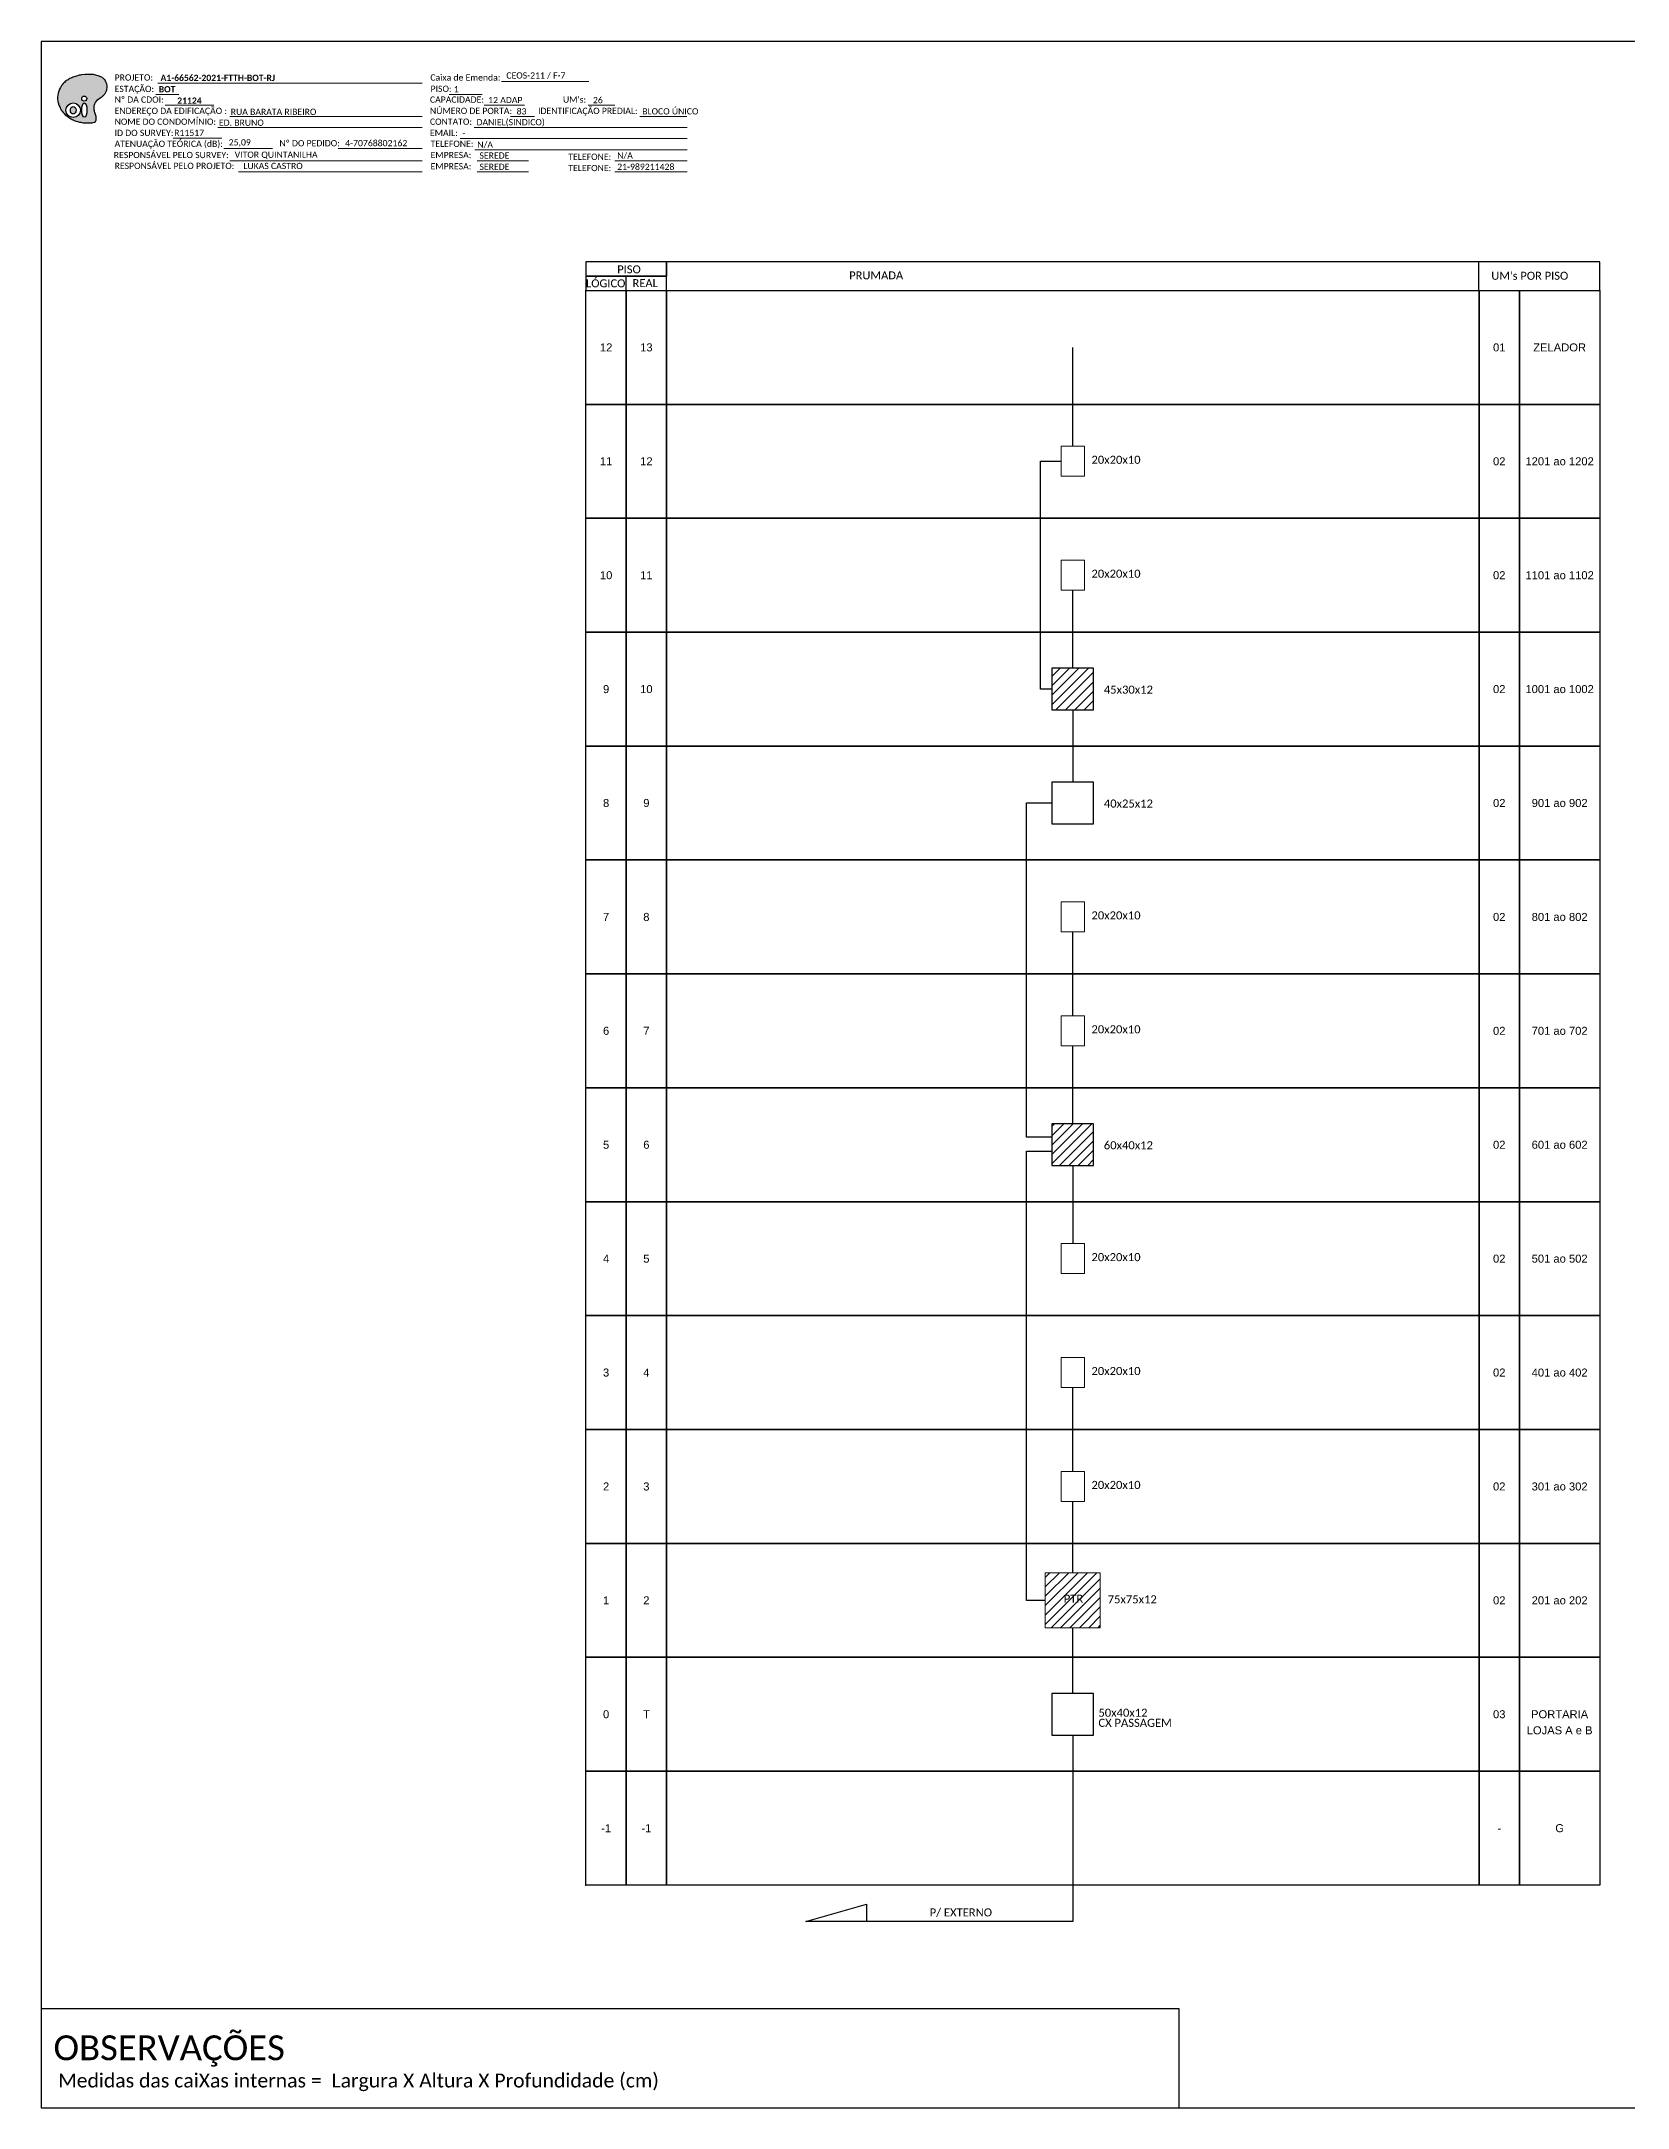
# Model space of a CAD drawing. Extents: x -89 to 1767, y 705 to 1299.
# Drawn here: x 928 to 1384, y 705 to 1299 of the extents above; entities that cross this region are included whole.
import ezdxf
from ezdxf.enums import TextEntityAlignment as Align

# ---------------------------------------------------------------- set-up
doc = ezdxf.new("R2010")
doc.units = 0
doc.styles.add('ARIAL', font='arial.ttf')
doc.styles.add('WMF-Calibri0', font='calibri.ttf')
doc.styles.add('WMF-Calibri1', font='calibrib.ttf')

# ---------------------------------------------------------------- blocks, each defined once
blk = doc.blocks.new('OI')
h = blk.add_hatch(color=40)
edge = h.paths.add_edge_path()
edge.add_spline(control_points=[(4.35, -0.67), (3.92, -0.99), (3.26, -1.5), (2.81, -2.59), (2.9, -3.5), (3.06, -4.27), (3.31, -4.85), (3.37, -5.39), (3.4, -5.88), (3.2, -6.4), (2.54, -6.61), (1.65, -6.63), (0.55, -6.67), (-0.56, -6.42), (-1.61, -6.14), (-2.77, -5.61), (-3.92, -4.77), (-4.89, -3.7), (-5.34, -2.65), (-5.6, -1.94), (-5.85, -0.96), (-5.71, 0.47), (-5.1, 2.02), (-4.14, 3.02), (-3.3, 3.61), (-2.37, 4.16), (-1.36, 4.44), (-0.56, 4.7), (0.79, 4.85), (2.24, 4.97), (3.79, 4.57), (4.67, 4.21), (5.44, 3.65), (5.76, 2.99), (6.03, 2.21), (6.01, 1.46), (5.72, 0.64), (5.31, 0.08), (4.88, -0.38), (4.51, -0.55), (4.35, -0.67)], knot_values=[0, 0, 0, 0, 1.60434, 2.417191, 3.427595, 4.282808, 4.776746, 5.304182, 5.888771, 6.258406, 6.858137, 7.79129, 8.986195, 10.124242, 11.187857, 12.242908, 13.953784, 15.414161, 16.515391, 17.349188, 17.675853, 19.552021, 21.515531, 22.568638, 23.63245, 24.621084, 25.782718, 26.745347, 27.142653, 29.870543, 31.004649, 31.921532, 32.709589, 33.801391, 34.042471, 35.192333, 35.971461, 36.628871, 37.254359, 37.836911, 37.836911, 37.836911, 37.836911], degree=3, periodic=0)
h.paths.add_polyline_path([(1.13, -0.87, -1), (-0.04, -0.87, -1)], flags=16)
edge = h.paths.add_edge_path(flags=16)
edge.add_ellipse((0.56, -3.59), major_axis=(-0.02, 1.71), ratio=0.361305, start_angle=0, end_angle=360)
h.paths.add_polyline_path([(-0.36, -3.62, -1), (-3.8, -3.62, -1)], flags=16)
edge = h.paths.add_edge_path(flags=0)
edge.add_ellipse((-2.08, -3.62), major_axis=(0, 0.885), ratio=0.758294, start_angle=0, end_angle=360)
at = {"color": 40}
for centre, radius in [((-2.08, -3.62), 1.72), ((0.54, -0.87), 0.587)]:
    blk.add_circle(centre, radius, dxfattribs=at)
blk.add_ellipse((-2.08, -3.62), major_axis=(0, 0.885), ratio=0.758294, start_param=-3.141592653589792, end_param=3.141592653589792, dxfattribs=at)
blk.add_ellipse((0.56, -3.59), major_axis=(-0.02, 1.71), ratio=0.361305, dxfattribs=at)
at = {"color": 40, "start_tangent": (-0.800898, -0.598801), "end_tangent": (-0.800898, -0.598801)}
blk.add_spline([(4.35, -0.67), (3.2, -1.78), (2.9, -2.54), (2.92, -3.55), (3.12, -4.38), (3.28, -4.85), (3.37, -5.37), (3.35, -5.95), (3.2, -6.29), (2.66, -6.55), (1.73, -6.63), (0.54, -6.62), (-0.58, -6.41), (-1.6, -6.11), (-2.56, -5.67), (-3.95, -4.67), (-4.89, -3.56), (-5.37, -2.56), (-5.64, -1.78), (-5.72, -1.46), (-5.63, 0.42), (-4.84, 2.22), (-4.13, 2.99), (-3.27, 3.62), (-2.4, 4.09), (-1.3, 4.47), (-0.37, 4.72), (0.02, 4.77), (2.75, 4.8), (3.85, 4.53), (4.69, 4.16), (5.31, 3.68), (5.85, 2.73), (5.93, 2.5), (5.94, 1.35), (5.67, 0.62), (5.29, 0.08), (4.84, -0.36), (4.35, -0.67)], degree=3, dxfattribs=at)
blk = doc.blocks.new('CARIMBO')
at = {"color": 7, "lineweight": 0}
for points in [[(35.66, -16.79), (111.64, -16.79)], [(134.48, -16.3), (159.61, -16.3)], [(35.15, -20.06), (41.7, -20.06)], [(37.81, -23.14), (51.75, -23.14)], [(119.43, -20.02), (128.92, -20.02)], [(129.48, -23.14), (141.1, -23.14)], [(159.42, -23.14), (167.09, -23.14)], [(52.97, -29.48), (111.64, -29.48)], [(56.38, -26.37), (111.64, -26.37)], [(126.6, -29.48), (187.83, -29.48)], [(137.07, -26.37), (144.01, -26.37)], [(174.24, -26.37), (187.8, -26.37)], [(40.13, -32.55), (54.07, -32.55)], [(54.67, -35.52), (68.61, -35.52)], [(122.56, -32.72), (187.83, -32.72)], [(56.38, -39.07), (111.64, -39.07)], [(126.84, -35.96), (187.83, -35.96)], [(127.45, -39.07), (142.25, -39.07)], [(167.06, -39.07), (187.83, -39.07)], [(58.87, -42.31), (111.64, -42.31)], [(127.45, -42.31), (142.25, -42.31)], [(167.06, -42.31), (187.83, -42.31)]]:
    blk.add_lwpolyline(points, dxfattribs=at)
at = {"color": 7, "xscale": 1.213923925163967, "yscale": 1.213923925163967, "zscale": 1.213923925163967, "rotation": 0.1532896023949059}
blk.add_blockref('OI', (13.86, -20.16), dxfattribs=at)
at = {"color": 7, "lineweight": 0, "style": 'WMF-Calibri0'}
for s, height, p in [('PROJETO:', 1.793, (23.26, -16.04)), ('ESTAÇÃO:', 1.793, (23.26, -19.32)), ('Caixa de Emenda:', 1.7927, (114.02, -16.04)), ('PISO:', 1.793, (114.09, -19.28)), ('ENDEREÇO DA EDIFICAÇÃO :', 1.7927, (23.26, -25.63)), ('Nº DA CDOI:', 1.7927, (23.26, -22.39)), ('CAPACIDADE:', 1.7927, (113.91, -22.39)), ('NÚMERO DE PORTA:', 1.7927, (113.91, -25.63)), ('IDENTIFICAÇÃO PREDIAL:', 1.7927, (144.99, -25.63)), ("UM's:", 1.793, (152.15, -22.39)), ('NOME DO CONDOMÍNIO:', 1.7927, (23.26, -28.74)), ('CONTATO:', 1.793, (113.91, -28.74)), ('ATENUAÇÃO TEÓRICA (dB):', 1.7927, (23.26, -35.09)), ('ID DO SURVEY:', 1.7927, (23.26, -31.97)), ('EMAIL:', 1.793, (113.91, -31.97)), ('TELEFONE:', 1.793, (114.09, -35.09)), ('RESPONSÁVEL PELO SURVEY:', 1.7927, (23.02, -38.32)), ('RESPONSÁVEL PELO PROJETO:', 1.7927, (23.26, -41.44)), ('EMPRESA:', 1.793, (114.09, -38.32)), ('EMPRESA:', 1.793, (114.09, -41.56)), ('TELEFONE:', 1.793, (153.7, -38.83)), ('TELEFONE:', 1.793, (153.7, -42.06))]:
    blk.add_text(s, height=height, dxfattribs=at).set_placement(p)
at = {"color": 7, "lineweight": 0, "flags": 8}
for tag, p, style in [('EST', (35.94, -19.41), 'WMF-Calibri1'), ('PROJ', (36.46, -16.13), 'WMF-Calibri1'), ('PISO_PTR', (120.78, -19.42), 'WMF-Calibri0'), ('CEOS-XX', (135.87, -15.46), 'WMF-Calibri0'), ('CAPAC.', (130.66, -22.52), 'WMF-Calibri0'), ("UC'S", (160.78, -22.54), 'WMF-Calibri0'), ('NOME_DO_COND.', (53.23, -29.02), 'WMF-Calibri0'), ('LOGRADOURO', (56.65, -25.91), 'WMF-Calibri0'), ('NOME_DO_CONTATO', (127.3, -28.89), 'WMF-Calibri0'), ('N°', (138.85, -25.77), 'WMF-Calibri0'), ('N°PREDIO', (174.94, -25.77), 'WMF-Calibri0'), ('_ID_', (40.39, -31.94), 'WMF-Calibri0'), ('O_POTEN', (56.06, -34.68), 'WMF-Calibri0'), ('EMAIL', (123.26, -32.12), 'WMF-Calibri0'), ('TELEFONE', (127.55, -35.36), 'WMF-Calibri0'), ('RES_SURVEY', (57.78, -38.23), 'WMF-Calibri0'), ('RES_PROJ', (60.27, -41.47), 'WMF-Calibri0'), ('EMP_RESP_SURVEY', (128.16, -38.47), 'WMF-Calibri0'), ('EMP_RESP_PROJ', (128.16, -41.71), 'WMF-Calibri0'), ('CONT_RESP_SURVEY', (167.76, -38.47), 'WMF-Calibri0'), ('CONT_RESP_PROJ', (167.76, -41.71), 'WMF-Calibri0')]:
    blk.add_attdef(tag, p, '', height=1.79, dxfattribs=dict(at, style=style))
at = {"color": 7, "lineweight": 0, "style": 'WMF-Calibri1', "flags": 8}
blk.add_attdef("N° CDO'S", text='', height=1.79, dxfattribs=at).set_placement((44.78, -22.68), align=Align.CENTER)

msp = doc.modelspace()

# ---------------------------------------------------------------- hatches: boundary and pattern name
h = msp.add_hatch()
h.set_pattern_fill('ANSI31', color=1, scale=0.6)
h.paths.add_polyline_path([(1218.79, 1106.81), (1230.79, 1106.81), (1230.79, 1118.81), (1218.79, 1118.81)])
h = msp.add_hatch()
h.set_pattern_fill('ANSI31', color=1, scale=0.6)
h.paths.add_polyline_path([(1218.79, 975.83), (1230.79, 975.83), (1230.79, 987.83), (1218.79, 987.83)])
h = msp.add_hatch()
h.set_pattern_fill('ANSI31', color=1, scale=0.6)
h.set_pattern_definition([(45, (548.8325, 3530.0193), (-1.3470384, 1.3470384), [])])
h.paths.add_polyline_path([(1232.7, 858.76), (1216.89, 858.76), (1216.89, 842.96), (1232.7, 842.96)])
h.paths.add_polyline_path([(1221.63, 849.59), (1228.43, 849.59), (1228.43, 853.06), (1221.63, 853.06)], flags=24)

# ---------------------------------------------------------------- linework, layer by layer
for points in [[(928.26, 705.02), (1766.82, 705.02), (1766.82, 1299.02), (928.26, 1299.02), (928.26, 705.02)], [(1107.95, 1227.41), (1376.32, 1227.41), (1376.32, 1235.64), (1107.95, 1235.64), (1107.95, 1235.64), (1107.95, 1231.52)], [(1341.57, 1227.41), (1341.57, 1235.64)], [(1096.38, 1227.41), (1096.38, 1231.52)]]:
    msp.add_lwpolyline(points)
at = {"color": 7, "lineweight": 0}
msp.add_lwpolyline([(1013.57, 1268.26), (1037.72, 1268.26)], dxfattribs=at)
for points in [[(1084.81, 1231.52), (1107.95, 1231.52), (1107.95, 1235.64), (1084.81, 1235.64)], [(1084.81, 1227.41), (1107.95, 1227.41), (1107.95, 1231.52), (1084.81, 1231.52)], [(1084.84, 1227.41), (1096.41, 1227.41), (1096.41, 1194.67), (1084.84, 1194.67)], [(1096.41, 1227.41), (1107.99, 1227.41), (1107.99, 1194.67), (1096.41, 1194.67)], [(1107.99, 1227.41), (1341.6, 1227.41), (1341.6, 1194.67), (1107.99, 1194.67)], [(1341.6, 1227.41), (1353.17, 1227.41), (1353.17, 1194.67), (1341.6, 1194.67)], [(1353.17, 1227.41), (1376.32, 1227.41), (1376.32, 1194.67), (1353.17, 1194.67)], [(1084.84, 1194.67), (1096.41, 1194.67), (1096.41, 1161.92), (1084.84, 1161.92)], [(1096.41, 1194.67), (1107.99, 1194.67), (1107.99, 1161.92), (1096.41, 1161.92)], [(1107.99, 1194.67), (1341.6, 1194.67), (1341.6, 1161.92), (1107.99, 1161.92)], [(1341.6, 1194.67), (1353.17, 1194.67), (1353.17, 1161.92), (1341.6, 1161.92)], [(1353.17, 1194.67), (1376.32, 1194.67), (1376.32, 1161.92), (1353.17, 1161.92)], [(1084.84, 1161.92), (1096.41, 1161.92), (1096.41, 1129.18), (1084.84, 1129.18)], [(1096.41, 1161.92), (1107.99, 1161.92), (1107.99, 1129.18), (1096.41, 1129.18)], [(1107.99, 1161.92), (1341.6, 1161.92), (1341.6, 1129.18), (1107.99, 1129.18)], [(1341.6, 1161.92), (1353.17, 1161.92), (1353.17, 1129.18), (1341.6, 1129.18)], [(1353.17, 1161.92), (1376.32, 1161.92), (1376.32, 1129.18), (1353.17, 1129.18)], [(1084.84, 1129.18), (1096.41, 1129.18), (1096.41, 1096.44), (1084.84, 1096.44)], [(1096.41, 1129.18), (1107.99, 1129.18), (1107.99, 1096.44), (1096.41, 1096.44)], [(1107.99, 1129.18), (1341.6, 1129.18), (1341.6, 1096.44), (1107.99, 1096.44)], [(1341.6, 1129.18), (1353.17, 1129.18), (1353.17, 1096.44), (1341.6, 1096.44)], [(1353.17, 1129.18), (1376.32, 1129.18), (1376.32, 1096.44), (1353.17, 1096.44)], [(1084.84, 1096.44), (1096.41, 1096.44), (1096.41, 1063.69), (1084.84, 1063.69)], [(1096.41, 1096.44), (1107.99, 1096.44), (1107.99, 1063.69), (1096.41, 1063.69)], [(1107.99, 1096.44), (1341.6, 1096.44), (1341.6, 1063.69), (1107.99, 1063.69)], [(1341.6, 1096.44), (1353.17, 1096.44), (1353.17, 1063.69), (1341.6, 1063.69)], [(1353.17, 1096.44), (1376.32, 1096.44), (1376.32, 1063.69), (1353.17, 1063.69)], [(1218.79, 1074.07), (1230.79, 1074.07), (1230.79, 1086.07), (1218.79, 1086.07)], [(1084.84, 1063.69), (1096.41, 1063.69), (1096.41, 1030.95), (1084.84, 1030.95)], [(1096.41, 1063.69), (1107.99, 1063.69), (1107.99, 1030.95), (1096.41, 1030.95)], [(1107.99, 1063.69), (1341.6, 1063.69), (1341.6, 1030.95), (1107.99, 1030.95)], [(1341.6, 1063.69), (1353.17, 1063.69), (1353.17, 1030.95), (1341.6, 1030.95)], [(1353.17, 1063.69), (1376.32, 1063.69), (1376.32, 1030.95), (1353.17, 1030.95)], [(1084.84, 1030.95), (1096.41, 1030.95), (1096.41, 998.21), (1084.84, 998.21)], [(1096.41, 1030.95), (1107.99, 1030.95), (1107.99, 998.21), (1096.41, 998.21)], [(1107.99, 1030.95), (1341.6, 1030.95), (1341.6, 998.21), (1107.99, 998.21)], [(1341.6, 1030.95), (1353.17, 1030.95), (1353.17, 998.21), (1341.6, 998.21)], [(1353.17, 1030.95), (1376.32, 1030.95), (1376.32, 998.21), (1353.17, 998.21)], [(1084.84, 998.21), (1096.41, 998.21), (1096.41, 965.46), (1084.84, 965.46)], [(1096.41, 998.21), (1107.99, 998.21), (1107.99, 965.46), (1096.41, 965.46)], [(1107.99, 998.21), (1341.6, 998.21), (1341.6, 965.46), (1107.99, 965.46)], [(1341.6, 998.21), (1353.17, 998.21), (1353.17, 965.46), (1341.6, 965.46)], [(1353.17, 998.21), (1376.32, 998.21), (1376.32, 965.46), (1353.17, 965.46)], [(1084.84, 965.46), (1096.41, 965.46), (1096.41, 932.72), (1084.84, 932.72)], [(1096.41, 965.46), (1107.99, 965.46), (1107.99, 932.72), (1096.41, 932.72)], [(1107.99, 965.46), (1341.6, 965.46), (1341.6, 932.72), (1107.99, 932.72)], [(1341.6, 965.46), (1353.17, 965.46), (1353.17, 932.72), (1341.6, 932.72)], [(1353.17, 965.46), (1376.32, 965.46), (1376.32, 932.72), (1353.17, 932.72)], [(1084.84, 932.72), (1096.41, 932.72), (1096.41, 899.97), (1084.84, 899.97)], [(1096.41, 932.72), (1107.99, 932.72), (1107.99, 899.97), (1096.41, 899.97)], [(1107.99, 932.72), (1341.6, 932.72), (1341.6, 899.97), (1107.99, 899.97)], [(1341.6, 932.72), (1353.17, 932.72), (1353.17, 899.97), (1341.6, 899.97)], [(1353.17, 932.72), (1376.32, 932.72), (1376.32, 899.97), (1353.17, 899.97)], [(1084.84, 899.97), (1096.41, 899.97), (1096.41, 867.23), (1084.84, 867.23)], [(1096.41, 899.97), (1107.99, 899.97), (1107.99, 867.23), (1096.41, 867.23)], [(1107.99, 899.97), (1341.6, 899.97), (1341.6, 867.23), (1107.99, 867.23)], [(1341.6, 899.97), (1353.17, 899.97), (1353.17, 867.23), (1341.6, 867.23)], [(1353.17, 899.97), (1376.32, 899.97), (1376.32, 867.23), (1353.17, 867.23)], [(1084.84, 867.23), (1096.41, 867.23), (1096.41, 834.49), (1084.84, 834.49)], [(1096.41, 867.23), (1107.99, 867.23), (1107.99, 834.49), (1096.41, 834.49)], [(1107.99, 867.23), (1341.6, 867.23), (1341.6, 834.49), (1107.99, 834.49)], [(1341.6, 867.23), (1353.17, 867.23), (1353.17, 834.49), (1341.6, 834.49)], [(1353.17, 867.23), (1376.32, 867.23), (1376.32, 834.49), (1353.17, 834.49)], [(1084.84, 834.49), (1096.41, 834.49), (1096.41, 801.74), (1084.84, 801.74)], [(1096.41, 834.49), (1107.99, 834.49), (1107.99, 801.74), (1096.41, 801.74)], [(1107.99, 834.49), (1341.6, 834.49), (1341.6, 801.74), (1107.99, 801.74)], [(1341.6, 834.49), (1353.17, 834.49), (1353.17, 801.74), (1341.6, 801.74)], [(1353.17, 834.49), (1376.32, 834.49), (1376.32, 801.74), (1353.17, 801.74)], [(1218.79, 812.12), (1230.79, 812.12), (1230.79, 824.12), (1218.79, 824.12)], [(1084.84, 801.74), (1096.41, 801.74), (1096.41, 769), (1084.84, 769)], [(1096.41, 801.74), (1107.99, 801.74), (1107.99, 769), (1096.41, 769)], [(1107.99, 801.74), (1341.6, 801.74), (1341.6, 769), (1107.99, 769)], [(1341.6, 801.74), (1353.17, 801.74), (1353.17, 769), (1341.6, 769)], [(1353.17, 801.74), (1376.32, 801.74), (1376.32, 769), (1353.17, 769)]]:
    msp.add_lwpolyline(points, close=True)
at = {"color": 3, "ltscale": 0.5}
for points in [[(1224.79, 1182.61), (1224.79, 1211.04)], [(1218.79, 1112.81), (1215.5, 1112.81), (1215.5, 1178.3), (1221.48, 1178.3)], [(1224.79, 1118.81), (1224.79, 1141.24)], [(1224.79, 1106.81), (1224.79, 1086.07)], [(1218.79, 984), (1211.5, 984), (1211.5, 1080.07), (1218.79, 1080.07)], [(1224.79, 1018.89), (1224.79, 1043.01)], [(1224.79, 987.83), (1224.79, 1010.27)], [(1216.89, 850.86), (1211.5, 850.86), (1211.5, 980), (1218.79, 980)], [(1224.79, 975.83), (1224.79, 953.4)], [(1224.79, 887.91), (1224.79, 912.04)], [(1224.79, 858.76), (1224.79, 879.29)], [(1224.79, 824.12), (1224.79, 842.96)], [(1224.79, 812.12), (1224.79, 758.5), (1148, 758.5), (1165.5, 763.5), (1165.5, 758.5)]]:
    msp.add_lwpolyline(points, dxfattribs=at)
at = {"color": 0, "lineweight": 0}
for points in [[(1221.48, 1182.61), (1228.11, 1182.61), (1228.11, 1173.99), (1221.48, 1173.99)], [(1221.48, 1149.86), (1228.11, 1149.86), (1228.11, 1141.24), (1221.48, 1141.24)], [(1221.48, 1051.63), (1228.11, 1051.63), (1228.11, 1043.01), (1221.48, 1043.01)], [(1221.48, 1018.89), (1228.11, 1018.89), (1228.11, 1010.27), (1221.48, 1010.27)], [(1221.48, 953.4), (1228.11, 953.4), (1228.11, 944.78), (1221.48, 944.78)], [(1221.48, 920.66), (1228.11, 920.66), (1228.11, 912.04), (1221.48, 912.04)], [(1221.48, 887.91), (1228.11, 887.91), (1228.11, 879.29), (1221.48, 879.29)]]:
    msp.add_lwpolyline(points, close=True, dxfattribs=at)
at = {"color": 1}
for points in [[(1218.79, 1106.81), (1230.79, 1106.81), (1230.79, 1118.81), (1218.79, 1118.81)], [(1218.79, 975.83), (1230.79, 975.83), (1230.79, 987.83), (1218.79, 987.83)]]:
    msp.add_lwpolyline(points, close=True, dxfattribs=at)
at = {"color": 1, "lineweight": 0}
msp.add_lwpolyline([(1216.89, 858.76), (1232.7, 858.76), (1232.7, 842.96), (1216.89, 842.96)], close=True, dxfattribs=at)
at = {"color": 7}
msp.add_lwpolyline([(928.33, 733.5), (1255.29, 733.5), (1255.29, 705.02)], dxfattribs=at)
for p in [(1084.84, 1227.41), (1084.84, 1194.67), (1084.84, 1161.92), (1084.84, 1129.18), (1084.84, 1096.44), (1084.84, 1063.69), (1084.84, 1030.95), (1084.84, 998.21), (1084.84, 965.46), (1084.84, 932.72), (1084.84, 899.97), (1084.84, 867.23), (1084.84, 834.49), (1084.84, 801.74), (1084.84, 769)]:
    msp.add_point(p)

# ---------------------------------------------------------------- block references
ref = msp.add_blockref('CARIMBO', (926.07, 1303.77))
ref.add_attrib('PROJ', 'A1-66562-2021-FTTH-BOT-RJ', (962.53, 1287.63), dxfattribs={"color": 7, "lineweight": 0, "height": 1.7927, "style": 'WMF-Calibri1'})
ref.add_attrib('EST', 'BOT', (962.01, 1284.35), dxfattribs={"color": 7, "lineweight": 0, "height": 1.793, "style": 'WMF-Calibri1'})
ref.add_attrib("N° CDO'S", '21124', dxfattribs={"color": 7, "lineweight": 0, "height": 1.793, "style": 'WMF-Calibri1'}).set_placement((970.85, 1281.09), align=Align.CENTER)
ref.add_attrib('LOGRADOURO', 'RUA BARATA RIBEIRO', (982.71, 1277.86), dxfattribs={"color": 7, "lineweight": 0, "height": 1.7927, "style": 'WMF-Calibri0'})
ref.add_attrib('NOME_DO_COND.', 'ED. BRUNO', (979.3, 1274.74), dxfattribs={"color": 7, "lineweight": 0, "height": 1.793, "style": 'WMF-Calibri0'})
ref.add_attrib('_ID_', 'R11517', (966.46, 1271.83), dxfattribs={"color": 7, "lineweight": 0, "height": 1.793, "style": 'WMF-Calibri0'})
ref.add_attrib('O_POTEN', '25,09', (982.13, 1269.09), dxfattribs={"color": 7, "lineweight": 0, "height": 1.793, "style": 'WMF-Calibri0'})
ref.add_attrib('RES_SURVEY', 'VITOR QUINTANILHA', (983.84, 1265.54), dxfattribs={"color": 7, "lineweight": 0, "height": 1.7927, "style": 'WMF-Calibri0'})
ref.add_attrib('RES_PROJ', 'LUKAS CASTRO', (986.33, 1262.3), dxfattribs={"color": 7, "lineweight": 0, "height": 1.7927, "style": 'WMF-Calibri0'})
ref.add_attrib('CEOS-XX', 'CEOS-211 / F-7', (1061.94, 1288.31), dxfattribs={"color": 7, "lineweight": 0, "height": 1.7927, "style": 'WMF-Calibri0'})
ref.add_attrib('CAPAC.', '12 ADAP', (1056.72, 1281.25), dxfattribs={"color": 7, "lineweight": 0, "height": 1.793, "style": 'WMF-Calibri0'})
ref.add_attrib("UC'S", '26', (1086.84, 1281.23), dxfattribs={"color": 7, "lineweight": 0, "height": 1.793, "style": 'WMF-Calibri0'})
ref.add_attrib('PISO_PTR', '1', (1046.85, 1284.34), dxfattribs={"color": 7, "lineweight": 0, "height": 1.79, "style": 'WMF-Calibri0'})
ref.add_attrib('N°', '83', (1064.91, 1278), dxfattribs={"color": 7, "lineweight": 0, "height": 1.793, "style": 'WMF-Calibri0'})
ref.add_attrib('N°PREDIO', 'BLOCO ÚNICO', (1101.01, 1278), dxfattribs={"color": 7, "lineweight": 0, "height": 1.7927, "style": 'WMF-Calibri0'})
ref.add_attrib('NOME_DO_CONTATO', 'DANIEL(SINDICO)', (1053.37, 1274.88), dxfattribs={"color": 7, "lineweight": 0, "height": 1.7927, "style": 'WMF-Calibri0'})
ref.add_attrib('EMAIL', '-', (1049.33, 1271.65), dxfattribs={"color": 7, "lineweight": 0, "height": 1.79, "style": 'WMF-Calibri0'})
ref.add_attrib('TELEFONE', 'N/A', (1053.61, 1268.41), dxfattribs={"color": 7, "lineweight": 0, "height": 1.793, "style": 'WMF-Calibri0'})
ref.add_attrib('EMP_RESP_SURVEY', 'SEREDE', (1054.22, 1265.3), dxfattribs={"color": 7, "lineweight": 0, "height": 1.793, "style": 'WMF-Calibri0'})
ref.add_attrib('EMP_RESP_PROJ', 'SEREDE', (1054.22, 1262.06), dxfattribs={"color": 7, "lineweight": 0, "height": 1.793, "style": 'WMF-Calibri0'})
ref.add_attrib('CONT_RESP_SURVEY', 'N/A', (1093.82, 1265.3), dxfattribs={"color": 7, "lineweight": 0, "height": 1.793, "style": 'WMF-Calibri0'})
ref.add_attrib('CONT_RESP_PROJ', '21-989211428', (1093.82, 1262.06), dxfattribs={"color": 7, "lineweight": 0, "height": 1.7927, "style": 'WMF-Calibri0'})

# ---------------------------------------------------------------- texts
at = {"color": 7, "lineweight": 0, "style": 'WMF-Calibri0'}
msp.add_text('Nº DO PEDIDO:', height=1.7927, dxfattribs=at).set_placement((996.7, 1268.84))
at = {"style": 'WMF-Calibri0'}
for s, height, p in [('  LÓGICO', 2.3, (1083.22, 1228.31)), ('     PISO', 2.3, (1089.77, 1232.33)), ('    REAL', 2.3, (1094.98, 1228.36)), ('PRUMADA', 2.3, (1160.51, 1230.59)), ("UM's POR PISO", 2.3, (1345.1, 1230.48)), ('20x20x10', 2.317, (1230.16, 1177.58)), ('20x20x10', 2.317, (1230.16, 1144.83)), ('45x30x12', 2.317, (1233.72, 1111.5)), ('40x25x12', 2.317, (1233.72, 1078.75)), ('20x20x10', 2.317, (1230.16, 1046.6)), ('20x20x10', 2.317, (1230.16, 1013.86)), ('60x40x12', 2.317, (1233.72, 980.52)), ('20x20x10', 2.317, (1230.16, 948.37)), ('20x20x10', 2.317, (1230.16, 915.63)), ('20x20x10', 2.317, (1230.16, 882.88)), ('PTR', 2.317, (1222.21, 850.18)), ('75x75x12', 2.317, (1234.83, 850)), ('50x40x12', 2.317, (1232.16, 817.4)), ('CX PASSAGEM', 2.317, (1232.16, 814.5)), ('P/ EXTERNO', 2.317, (1183.66, 760))]:
    msp.add_text(s, height=height, dxfattribs=at).set_placement(p)
at = {"style": 'ARIAL'}
for s, p in [('12', (1090.63, 1211.04)), ('13', (1102.2, 1211.04)), ('01', (1347.39, 1211.04)), ('ZELADOR', (1364.75, 1211.04)), ('11', (1090.63, 1178.3)), ('12', (1102.2, 1178.3)), ('02', (1347.39, 1178.3)), ('1201 ao 1202', (1364.75, 1178.3)), ('10', (1090.63, 1145.55)), ('11', (1102.2, 1145.55)), ('02', (1347.39, 1145.55)), ('1101 ao 1102', (1364.75, 1145.55)), ('9', (1090.63, 1112.81)), ('10', (1102.2, 1112.81)), ('02', (1347.39, 1112.81)), ('1001 ao 1002', (1364.75, 1112.81)), ('8', (1090.63, 1080.07)), ('9', (1102.2, 1080.07)), ('02', (1347.39, 1080.07)), ('901 ao 902', (1364.75, 1080.07)), ('7', (1090.63, 1047.32)), ('8', (1102.2, 1047.32)), ('02', (1347.39, 1047.32)), ('801 ao 802', (1364.75, 1047.32)), ('6', (1090.63, 1014.58)), ('02', (1347.39, 1014.58)), ('701 ao 702', (1364.75, 1014.58)), ('7', (1102.2, 1014.58)), ('5', (1090.63, 981.83)), ('6', (1102.2, 981.83)), ('02', (1347.39, 981.83)), ('601 ao 602', (1364.75, 981.83)), ('4', (1090.63, 949.09)), ('5', (1102.2, 949.09)), ('02', (1347.39, 949.09)), ('501 ao 502', (1364.75, 949.09)), ('3', (1090.63, 916.35)), ('4', (1102.2, 916.35)), ('02', (1347.39, 916.35)), ('401 ao 402', (1364.75, 916.35)), ('2', (1090.63, 883.6)), ('3', (1102.2, 883.6)), ('02', (1347.39, 883.6)), ('301 ao 302', (1364.75, 883.6)), ('1', (1090.63, 850.86)), ('2', (1102.2, 850.86)), ('02', (1347.39, 850.86)), ('201 ao 202', (1364.75, 850.86)), ('0', (1090.63, 818.12)), ('T', (1102.2, 818.12)), ('03', (1347.39, 818.12)), ('LOJAS A e B', (1364.75, 813.5)), ('PORTARIA', (1364.75, 818.12)), ('-1', (1090.63, 785.37)), ('-1', (1102.2, 785.37)), ('-', (1347.39, 785.37)), ('G', (1364.75, 785.37))]:
    msp.add_text(s, height=2.3, dxfattribs=at).set_placement(p, align=Align.MIDDLE_CENTER)
at = {"color": 7, "style": 'WMF-Calibri0'}
msp.add_text('OBSERVAÇÕES', height=7.1308, dxfattribs=at).set_placement((931.75, 718.67))
at = {"color": 7, "insert": (933.1, 714.83), "char_height": 4, "width": 658.8434, "attachment_point": 1, "style": 'WMF-Calibri0'}
msp.add_mtext('Medidas das caiXas internas =  Largura X Altura X Profundidade (cm)', dxfattribs=at)
at = {"color": 7, "lineweight": 0, "style": 'WMF-Calibri0', "flags": 8}
msp.add_attdef('4-70768802162', (1015.61, 1268.87), '4-70768802162', height=1.7927, dxfattribs=at)

doc.saveas('drawing.dxf')
